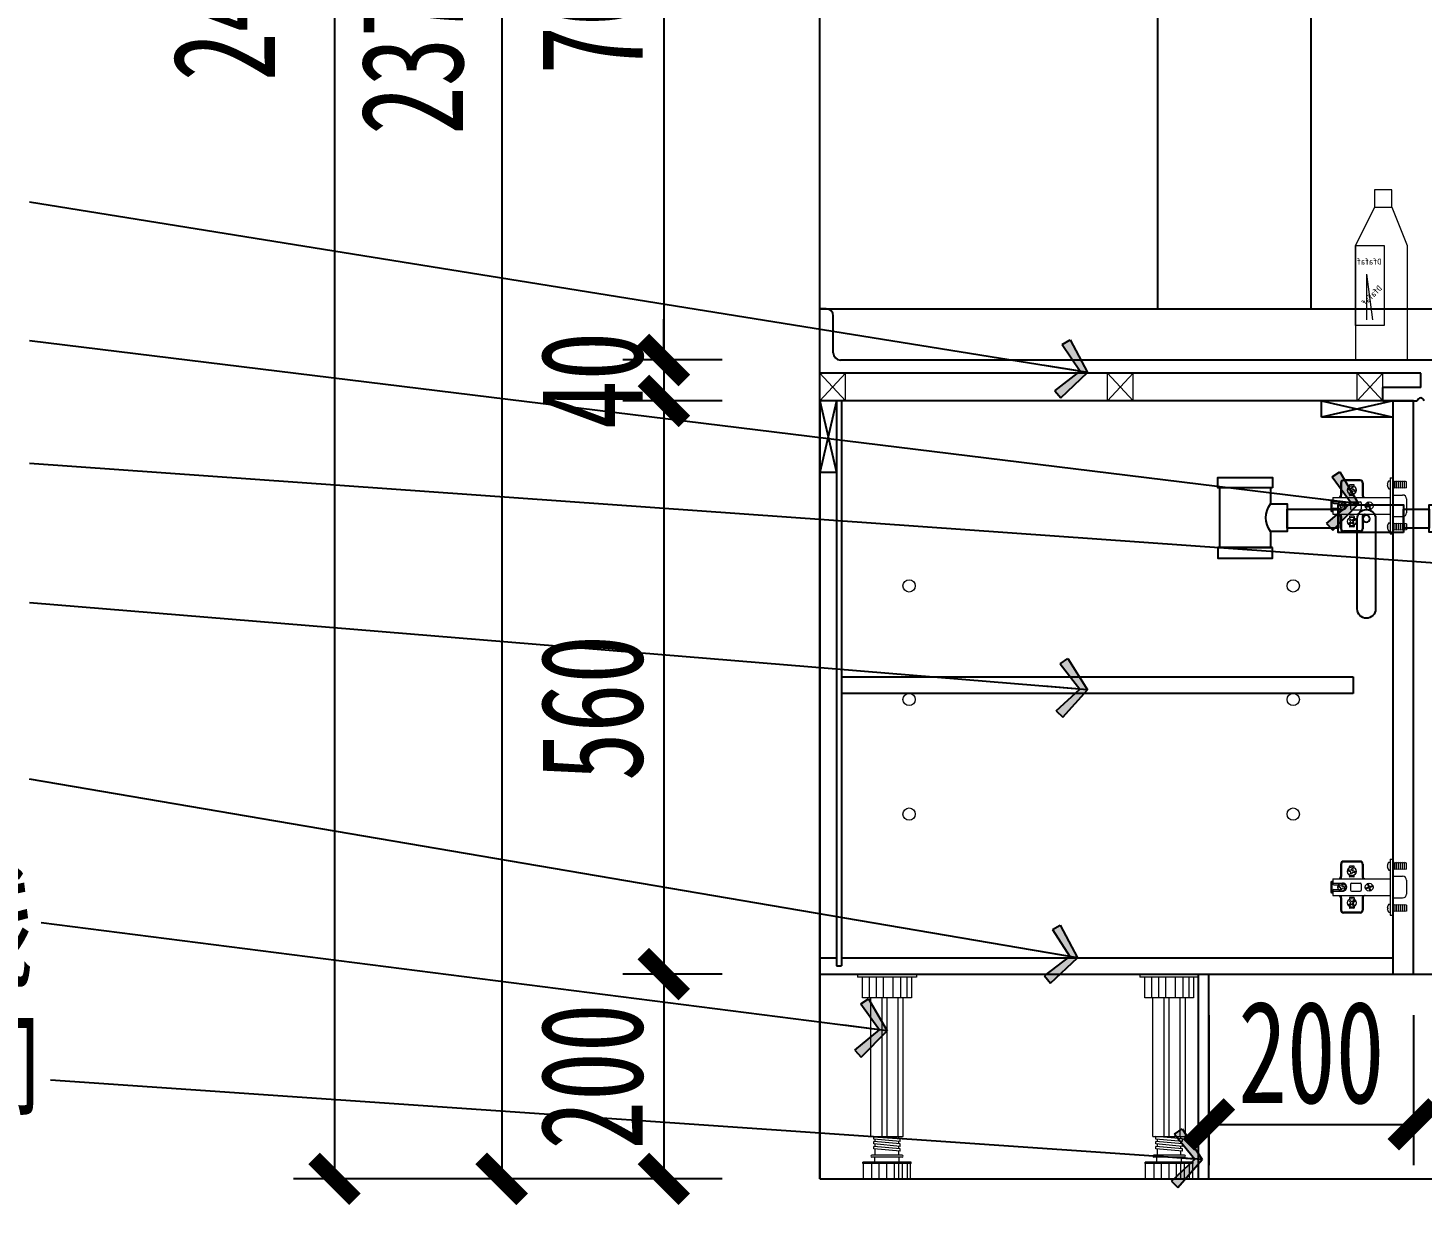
# Model space of a CAD drawing. Header units: millimetres. Extents: x 3104083 to 3173399, y -3165492 to -3044687.
# Drawn here: x 3119134 to 3120496, y -3101023 to -3099873 of the extents above; entities that cross this region are included whole.
import ezdxf

# ---------------------------------------------------------------- set-up
doc = ezdxf.new("R2010")
doc.units = ezdxf.units.MM
doc.header["$LTSCALE"] = 500
doc.header["$MEASUREMENT"] = 0
doc.header["$PDMODE"] = 2
doc.linetypes.add('ACAD_ISO03W100', pattern=[30, 12, -18])
doc.layers.get('0').update_dxf_attribs({"linetype": 'CONTINUOUS'})
doc.layers.get('DEFPOINTS').update_dxf_attribs({"linetype": 'CONTINUOUS'})
for name, color, linetype in [('D-节点尺寸', 5, 'CONTINUOUS'), ('W-基础引线', 35, 'CONTINUOUS'), ('ZB_厨柜', 7, 'CONTINUOUS'), ('台面', 4, 'CONTINUOUS'), ('柜体', 2, 'CONTINUOUS')]:
    doc.layers.add(name, color=color, linetype=linetype)
for name, color, linetype, lineweight in [('五金辅助件', 25, 'CONTINUOUS', 13), ('墙体', 6, 'CONTINUOUS', 25), ('电器', 85, 'CONTINUOUS', 15)]:
    doc.layers.add(name, color=color, linetype=linetype, lineweight=lineweight)
doc.styles.add('DIM', font='SimSun.ttf', dxfattribs={"width": 0.7})
doc.styles.add('STYLE1', font='SimSun.ttf')
doc.dimstyles.new('40', dxfattribs={"dimscale": 40, "dimtxt": 2.5, "dimasz": 1, "dimexe": 1, "dimexo": 1, "dimgap": 0.5, "dimtad": 1, "dimdec": 0, "dimzin": 0, "dimdsep": 46, "dimtxsty": 'DIM', "dimblk": 'ARCHTICK', "dimcen": 0, "dimclrd": 5, "dimclre": 5, "dimclrt": 35, "dimadec": 0, "dimazin": 0, "dimtfac": 0.5, "dimtdec": 0, "dimtix": 1, "dimtmove": 2, "dimatfit": 2, "dimldrblk": 'A', "dimfxl": 0, "dimtolj": 1, "dimtzin": 0, "dimlwd": -1, "dimlwe": -1, "dimarcsym": 0})
doc.dimstyles.new('基础引线', dxfattribs={"dimtxt": 3, "dimasz": 0.7, "dimexe": 2, "dimexo": 6, "dimgap": 1, "dimtad": 1, "dimdec": 0, "dimdsep": 46, "dimtxsty": 'Standard', "dimblk1": 'A', "dimblk2": 'A', "dimsah": 1, "dimcen": 3, "dimdle": 200, "dimclrd": 256, "dimclre": 256, "dimclrt": 2, "dimadec": 0, "dimazin": 0, "dimtfac": 1, "dimtdec": 0, "dimtix": 1, "dimtmove": 1, "dimatfit": 3, "dimldrblk": 'A', "dimfxl": 0, "dimtvp": 1, "dimtolj": 1, "dimtzin": 0, "dimarcsym": 0})

# ---------------------------------------------------------------- blocks, each defined once
blk = doc.blocks.new('_ArchTick')
at = {"color": 0, "linetype": 'ByBlock', "const_width": 0.4}
blk.add_lwpolyline([(-0.5, -0.5), (0.5, 0.5)], dxfattribs=at)
blk = doc.blocks.new('*D1490')
at = {"layer": 'D-节点尺寸', "color": 5, "ltscale": 100}
for p, q in [((3119812.3, -3099497.5), (3119715.2, -3099497.5)), ((3119755.2, -3099497.5), (3119755.2, -3100197.5)), ((3119812.3, -3100197.5), (3119715.2, -3100197.5))]:
    blk.add_line(p, q, dxfattribs=at)
at = {"layer": 'DEFPOINTS', "color": 0, "ltscale": 100}
for p in [(3119852.3, -3099497.5), (3119755.2, -3100197.5), (3119852.3, -3100197.5)]:
    blk.add_point(p, dxfattribs=at)
at = {"layer": 'D-节点尺寸', "color": 5, "ltscale": 100, "xscale": 40, "yscale": 40, "zscale": 40}
for p, rotation in [((3119755.2, -3099497.5), 90), ((3119755.2, -3100197.5), 270)]:
    blk.add_blockref('_ArchTick', p, dxfattribs=dict(at, rotation=rotation))
at = {"layer": 'D-节点尺寸', "color": 35, "ltscale": 100, "insert": (3119685.2, -3099847.5), "char_height": 100, "attachment_point": 5, "rotation": 90, "style": 'DIM'}
blk.add_mtext('\\A1;700', dxfattribs=at)
blk = doc.blocks.new('A')
for p, q in [((-1.435, 1.148), (-1.09, 1.437)), ((-1.09, 1.437), (0, 0)), ((-1.435, 1.148), (-0.369, 0)), ((-0.369, 0), (-2.127, 0)), ((-1.435, -1.148), (-0.369, 0)), ((-1.09, -1.437), (0, 0)), ((-1.435, -1.148), (-1.09, -1.437))]:
    blk.add_line(p, q)
for points in [[(-1.435, 1.148), (-1.09, 1.437), (-0.369, 0), (0, 0)], [(-1.435, -1.148), (-1.09, -1.437), (-0.369, 0), (0, 0)]]:
    blk.add_solid(points)
blk = doc.blocks.new('*D1491')
at = {"layer": 'D-节点尺寸', "color": 5, "ltscale": 100}
for p, q in [((3119755.2, -3100197.5), (3119755.2, -3100157.5)), ((3119812.3, -3100197.5), (3119715.2, -3100197.5)), ((3119755.2, -3100197.5), (3119755.2, -3100237.5)), ((3119812.3, -3100237.5), (3119715.2, -3100237.5)), ((3119755.2, -3100237.5), (3119755.2, -3100277.5))]:
    blk.add_line(p, q, dxfattribs=at)
at = {"layer": 'DEFPOINTS', "color": 0, "ltscale": 100}
for p in [(3119852.3, -3100197.5), (3119755.2, -3100237.5), (3119852.3, -3100237.5)]:
    blk.add_point(p, dxfattribs=at)
at = {"layer": 'D-节点尺寸', "color": 5, "ltscale": 100, "xscale": 40, "yscale": 40, "zscale": 40}
for p, rotation in [((3119755.2, -3100197.5), 270), ((3119755.2, -3100237.5), 90)]:
    blk.add_blockref('_ArchTick', p, dxfattribs=dict(at, rotation=rotation))
at = {"layer": 'D-节点尺寸', "color": 35, "ltscale": 100, "insert": (3119685.2, -3100217.5), "char_height": 100, "attachment_point": 5, "rotation": 90, "style": 'DIM'}
blk.add_mtext('\\A1;40', dxfattribs=at)
blk = doc.blocks.new('*D1492')
at = {"layer": 'D-节点尺寸', "color": 5, "ltscale": 100}
for p, q in [((3119812.3, -3100237.5), (3119715.2, -3100237.5)), ((3119755.2, -3100237.5), (3119755.2, -3100797.5)), ((3119812.3, -3100797.5), (3119715.2, -3100797.5))]:
    blk.add_line(p, q, dxfattribs=at)
at = {"layer": 'DEFPOINTS', "color": 0, "ltscale": 100}
for p in [(3119852.3, -3100237.5), (3119755.2, -3100797.5), (3119852.3, -3100797.5)]:
    blk.add_point(p, dxfattribs=at)
at = {"layer": 'D-节点尺寸', "color": 5, "ltscale": 100, "xscale": 40, "yscale": 40, "zscale": 40}
for p, rotation in [((3119755.2, -3100237.5), 90), ((3119755.2, -3100797.5), 270)]:
    blk.add_blockref('_ArchTick', p, dxfattribs=dict(at, rotation=rotation))
at = {"layer": 'D-节点尺寸', "color": 35, "ltscale": 100, "insert": (3119685.2, -3100537.5), "char_height": 100, "attachment_point": 5, "rotation": 90, "style": 'DIM'}
blk.add_mtext('\\A1;560', dxfattribs=at)
blk = doc.blocks.new('*D1493')
at = {"layer": 'D-节点尺寸', "color": 5, "ltscale": 100}
for p, q in [((3119812.3, -3100797.5), (3119715.2, -3100797.5)), ((3119755.2, -3100797.5), (3119755.2, -3100997.5)), ((3119812.3, -3100997.5), (3119715.2, -3100997.5))]:
    blk.add_line(p, q, dxfattribs=at)
at = {"layer": 'DEFPOINTS', "color": 0, "ltscale": 100}
for p in [(3119852.3, -3100797.5), (3119755.2, -3100997.5), (3119852.3, -3100997.5)]:
    blk.add_point(p, dxfattribs=at)
at = {"layer": 'D-节点尺寸', "color": 5, "ltscale": 100, "xscale": 40, "yscale": 40, "zscale": 40}
for p, rotation in [((3119755.2, -3100797.5), 90), ((3119755.2, -3100997.5), 270)]:
    blk.add_blockref('_ArchTick', p, dxfattribs=dict(at, rotation=rotation))
at = {"layer": 'D-节点尺寸', "color": 35, "ltscale": 100, "insert": (3119685.2, -3100897.5), "char_height": 100, "attachment_point": 5, "rotation": 90, "style": 'DIM'}
blk.add_mtext('\\A1;200', dxfattribs=at)
blk = doc.blocks.new('*D1494')
at = {"layer": 'D-节点尺寸', "color": 5, "ltscale": 100}
for p, q in [((3119666.1, -3098627.6), (3119556.8, -3098627.6)), ((3119596.8, -3098627.6), (3119596.8, -3100997.5)), ((3119756.8, -3100997.5), (3119556.8, -3100997.5))]:
    blk.add_line(p, q, dxfattribs=at)
at = {"layer": 'DEFPOINTS', "color": 0, "ltscale": 100}
for p in [(3119706.1, -3098627.6), (3119596.8, -3100997.5), (3119852.3, -3100997.5)]:
    blk.add_point(p, dxfattribs=at)
at = {"layer": 'D-节点尺寸', "color": 5, "ltscale": 100, "xscale": 40, "yscale": 40, "zscale": 40}
for p, rotation in [((3119596.8, -3098627.6), 90), ((3119596.8, -3100997.5), 270)]:
    blk.add_blockref('_ArchTick', p, dxfattribs=dict(at, rotation=rotation))
at = {"layer": 'D-节点尺寸', "color": 35, "ltscale": 100, "insert": (3119509.9, -3099882.5), "char_height": 100, "attachment_point": 5, "rotation": 90, "style": 'DIM'}
blk.add_mtext('\\A1;2370', dxfattribs=at)
blk = doc.blocks.new('*D1496')
at = {"layer": 'D-节点尺寸', "color": 5, "ltscale": 100}
for p, q in [((3119593.4, -3098547.5), (3119393.4, -3098547.5)), ((3119433.4, -3098547.5), (3119433.4, -3100997.5)), ((3119593.4, -3100997.5), (3119393.4, -3100997.5))]:
    blk.add_line(p, q, dxfattribs=at)
at = {"layer": 'DEFPOINTS', "color": 0, "ltscale": 100}
for p in [(3119707.6, -3098547.5), (3119433.4, -3100997.5), (3119707.6, -3100997.5)]:
    blk.add_point(p, dxfattribs=at)
at = {"layer": 'D-节点尺寸', "color": 5, "ltscale": 100, "xscale": 40, "yscale": 40, "zscale": 40}
for p, rotation in [((3119433.4, -3098547.5), 90), ((3119433.4, -3100997.5), 270)]:
    blk.add_blockref('_ArchTick', p, dxfattribs=dict(at, rotation=rotation))
at = {"layer": 'D-节点尺寸', "color": 35, "ltscale": 100, "insert": (3119326.1, -3099829.9), "char_height": 100, "attachment_point": 5, "rotation": 90, "style": 'DIM'}
blk.add_mtext('\\A1;2450', dxfattribs=at)
blk = doc.blocks.new('*D1538')
at = {"layer": 'D-节点尺寸', "color": 5, "ltscale": 100}
for p, q in [((3120287.8, -3100837.5), (3120287.8, -3100984.3)), ((3120487.8, -3100837.5), (3120487.8, -3100984.3)), ((3120287.8, -3100944.3), (3120487.8, -3100944.3))]:
    blk.add_line(p, q, dxfattribs=at)
at = {"layer": 'DEFPOINTS', "color": 0, "ltscale": 100}
for p in [(3120287.8, -3100797.5), (3120487.8, -3100797.5), (3120487.8, -3100944.3)]:
    blk.add_point(p, dxfattribs=at)
at = {"layer": 'D-节点尺寸', "color": 5, "ltscale": 100, "xscale": 40, "yscale": 40, "zscale": 40, "rotation": 180}
blk.add_blockref('_ArchTick', (3120287.8, -3100944.3), dxfattribs=at)
at = {"layer": 'D-节点尺寸', "color": 5, "ltscale": 100, "xscale": 40, "yscale": 40, "zscale": 40}
blk.add_blockref('_ArchTick', (3120487.8, -3100944.3), dxfattribs=at)
at = {"layer": 'D-节点尺寸', "color": 35, "ltscale": 100, "insert": (3120387.8, -3100874.3), "char_height": 100, "attachment_point": 5, "style": 'DIM'}
blk.add_mtext('\\A1;200', dxfattribs=at)
blk = doc.blocks.new('A$C68F85FAD')
at = {"color": 251}
for p, q in [((4, 226.5), (150.4, 226.5)), ((39.3, 125), (52.4, 112.2)), ((20.4, 105.6), (33.5, 92.9))]:
    blk.add_line(p, q, dxfattribs=at)
for points in [[(17.3, 239.5), (0, 239.5), (0, 255), (17.3, 255)], [(17.3, 239.5), (34.7, 239.5), (34.7, 255), (17.3, 255)], [(137, 239.5), (119.7, 239.5), (119.7, 255), (137, 255)], [(137, 239.5), (154.4, 239.5), (154.4, 255), (137, 255)], [(21.2, 149.7), (133.2, 149.7), (133.2, 194.2), (21.2, 194.2)], [(38.4, 166.7), (116, 166.7), (116, 187.5), (38.4, 187.5)]]:
    blk.add_lwpolyline(points, close=True, dxfattribs=at)
for points in [[(77.2, 233), (30.6, 233), (30.6, 239.5), (4, 239.5), (4, 140.5), (77.2, 140.5)], [(77.2, 233), (123.7, 233), (123.7, 239.5), (150.4, 239.5), (150.4, 140.5), (77.2, 140.5)]]:
    blk.add_lwpolyline(points, dxfattribs=at)
for points in [[(77.2, 0), (41.5, 0, -0.414214), (4, 37.5), (4, 140.5)], [(77.2, 0), (112.9, 0, 0.414214), (150.4, 37.5), (150.4, 140.5)]]:
    blk.add_lwpolyline(points, format="xyb", dxfattribs=at)
for radius in [49.7, 34.7]:
    blk.add_circle((77.2, 69.1), radius, dxfattribs=at)
blk.add_arc((29.9, 115.3), 13.5, 45.6902, 225.6902, dxfattribs=at)
blk = doc.blocks.new('A$C0C50100C')
at = {"color": 251}
for points in [[(4.5, 41.4), (4.5, 14.4), (0, 14.4), (0, 41.4)], [(42, 0), (15, 0), (15, 4.5), (42, 4.5)]]:
    blk.add_lwpolyline(points, close=True, dxfattribs=at)
blk.add_lwpolyline([(42, 0), (15, 0)], dxfattribs=at)
for radius in [34.7, 13.3]:
    blk.add_arc((4.5, 4.5), radius, 0, 90, dxfattribs=at)
blk = doc.blocks.new('A$C724F52B9')
at = {"color": 251}
blk.add_line((16.1, 68.5), (66.1, 68.5), dxfattribs=at)
for points in [[(14.4, 68.5), (67.9, 68.5), (67.9, 78.8), (14.4, 78.8)], [(14.4, 10.3), (67.9, 10.3), (67.9, 0), (14.4, 0)]]:
    blk.add_lwpolyline(points, close=True, dxfattribs=at)
for points in [[(16.1, 52.9), (16.1, 68.5), (66.1, 68.5), (66.1, 10.3), (16.1, 10.3), (16.1, 25.9)], [(16.1, 52.9), (0, 52.9), (0, 25.9), (16.1, 25.9)]]:
    blk.add_lwpolyline(points, dxfattribs=at)
blk.add_arc((-1.3, 39.4), 22.1, 322.2759, 37.7241, dxfattribs=at)
blk = doc.blocks.new('A$C05DC2C78')
at = {"color": 251}
blk.add_lwpolyline([(0, 83.8), (63.9, 83.8), (63.9, 110.8), (0, 110.8)], close=True, dxfattribs=at)
blk.add_lwpolyline([(36.4, 0), (36.4, 0, 0.414214), (45.4, 9), (45.4, 97.2, 0.414214), (36.4, 106.2), (36.4, 106.2, 0.414214), (27.4, 97.2), (27.4, 9, 0.414214)], format="xyb", close=True, dxfattribs=at)
blk.add_circle((36.4, 97.2), 3.41, dxfattribs=at)
blk = doc.blocks.new('A$C54DE3673')
at = {"color": 251}
for points in [[(0, 88.1), (25, 88.1), (25, 106.6), (0, 106.6)], [(88.8, 88.1), (138.8, 88.1), (138.8, 106.6), (88.8, 106.6)]]:
    blk.add_lwpolyline(points, close=True, dxfattribs=at)
at = {"layer": 'ZB_厨柜', "color": 251}
blk.add_blockref('A$C05DC2C78', (25, 0), dxfattribs=at)
blk = doc.blocks.new('A$C32656320')
at = {"color": 251}
for p, q in [((37.5, 22.8), (23.3, 22.8)), ((37.5, 4.2), (23.3, 4.2))]:
    blk.add_line(p, q, dxfattribs=at)
blk.add_lwpolyline([(42, 27), (42, 0), (37.5, 0), (37.5, 27)], close=True, dxfattribs=at)
for radius in [13.5, 9.25, 3.2]:
    blk.add_circle((13.5, 13.5), radius, dxfattribs=at)
blk = doc.blocks.new('A$C3B395FC8')
at = {"color": 251}
blk.add_lwpolyline([(130.8, 4.2), (42, 4.2), (42, 22.8), (130.8, 22.8)], close=True, dxfattribs=at)
at = {"layer": 'ZB_厨柜', "color": 251}
blk.add_blockref('A$C32656320', (0, 0), dxfattribs=at)
blk = doc.blocks.new('A$C2E24691C')
at = {"layer": 'ZB_厨柜', "color": 251}
for points in [[(150.1, 255), (150.1, 277.8), (168.6, 277.8), (168.6, 255)], [(288.3, 255), (288.3, 277.8), (269.8, 277.8), (269.8, 255)]]:
    blk.add_lwpolyline(points, close=True, dxfattribs=at)
for name, p in [('A$C724F52B9', (446.3, 267.1)), ('A$C3B395FC8', (0, 292.1)), ('A$C0C50100C', (130.8, 277.8)), ('A$C54DE3673', (307.5, 208.3)), ('A$C68F85FAD', (142, 0))]:
    blk.add_blockref(name, p, dxfattribs=at)
at = {"layer": 'ZB_厨柜', "color": 251, "xscale": -1}
blk.add_blockref('A$C0C50100C', (307.5, 277.8), dxfattribs=at)

msp = doc.modelspace()

# ---------------------------------------------------------------- linework, layer by layer
at = {"layer": '五金辅助件', "linetype": 'ACAD_ISO03W100'}
for p, q in [((3119907.755, -3100237.541), (3119907.755, -3100210.541)), ((3119932.755, -3100210.541), (3119907.755, -3100237.541)), ((3119907.755, -3100210.541), (3119932.755, -3100237.541)), ((3119932.755, -3100237.541), (3119932.755, -3100210.541)), ((3120188.755, -3100237.541), (3120188.755, -3100210.541)), ((3120213.755, -3100210.541), (3120188.755, -3100237.541)), ((3120188.755, -3100210.541), (3120213.755, -3100237.541)), ((3120213.755, -3100237.541), (3120213.755, -3100210.541)), ((3120432.755, -3100237.541), (3120432.755, -3100210.541)), ((3120457.755, -3100210.541), (3120432.755, -3100237.541)), ((3120432.755, -3100210.541), (3120457.755, -3100237.541)), ((3120457.755, -3100237.541), (3120457.755, -3100210.541))]:
    msp.add_line(p, q, dxfattribs=at)
at = {"layer": '五金辅助件'}
for p, q in [((3120464.875, -3100312.627), (3120464.875, -3100367.347)), ((3120464.875, -3100312.627), (3120467.755, -3100312.627)), ((3120416.395, -3100317.427), (3120416.395, -3100329.684)), ((3120417.355, -3100317.427), (3120417.355, -3100329.684)), ((3120435.595, -3100314.547), (3120419.275, -3100314.547)), ((3120435.595, -3100315.507), (3120419.275, -3100315.507)), ((3120426.572, -3100325.167), (3120423.122, -3100324.375)), ((3120426.894, -3100323.764), (3120423.444, -3100322.971)), ((3120425.035, -3100321.035), (3120425.035, -3100319.827)), ((3120429.355, -3100319.347), (3120425.515, -3100319.347)), ((3120426.142, -3100327.039), (3120426.572, -3100325.167)), ((3120427.545, -3100327.361), (3120426.142, -3100327.039)), ((3120426.894, -3100323.764), (3120427.324, -3100321.893)), ((3120428.728, -3100322.215), (3120427.324, -3100321.893)), ((3120427.545, -3100327.361), (3120427.975, -3100325.49)), ((3120431.425, -3100326.282), (3120427.975, -3100325.49)), ((3120428.298, -3100324.086), (3120428.728, -3100322.215)), ((3120431.747, -3100324.879), (3120428.298, -3100324.086)), ((3120429.835, -3100321.035), (3120429.835, -3100319.827)), ((3120437.515, -3100317.427), (3120437.515, -3100329.907)), ((3120438.475, -3100317.427), (3120438.475, -3100329.907)), ((3120461.995, -3100318.949), (3120462.485, -3100318.949)), ((3120461.995, -3100319.909), (3120462.485, -3100319.909)), ((3120462.485, -3100319.909), (3120462.485, -3100318.949)), ((3120463.435, -3100315.589), (3120464.875, -3100315.589)), ((3120463.435, -3100323.269), (3120464.875, -3100323.269)), ((3120469.297, -3100316.549), (3120467.755, -3100316.163)), ((3120469.297, -3100322.309), (3120467.755, -3100322.694)), ((3120469.297, -3100322.789), (3120469.297, -3100316.069)), ((3120471.217, -3100316.549), (3120469.297, -3100316.069)), ((3120471.217, -3100322.309), (3120469.297, -3100322.789)), ((3120471.217, -3100322.789), (3120471.217, -3100316.069)), ((3120473.137, -3100316.549), (3120471.217, -3100316.069)), ((3120473.137, -3100322.309), (3120471.217, -3100322.789)), ((3120473.137, -3100322.789), (3120473.137, -3100316.069)), ((3120475.057, -3100316.549), (3120473.137, -3100316.069)), ((3120475.057, -3100322.309), (3120473.137, -3100322.789)), ((3120475.057, -3100322.789), (3120475.057, -3100316.069)), ((3120476.977, -3100316.549), (3120475.057, -3100316.069)), ((3120476.977, -3100322.309), (3120475.057, -3100322.789)), ((3120476.977, -3100322.789), (3120476.977, -3100316.069)), ((3120478.897, -3100316.549), (3120476.977, -3100316.069)), ((3120478.897, -3100322.309), (3120476.977, -3100322.789)), ((3120478.897, -3100322.789), (3120478.897, -3100316.069)), ((3120480.817, -3100316.549), (3120478.897, -3100316.069)), ((3120480.817, -3100322.309), (3120478.897, -3100322.789)), ((3120480.817, -3100322.309), (3120480.817, -3100316.549)), ((3120406.795, -3100335.421), (3120406.795, -3100344.553)), ((3120408.839, -3100334.094), (3120407.479, -3100334.502)), ((3120407.755, -3100336.135), (3120407.755, -3100343.838)), ((3120408.839, -3100335.096), (3120408.439, -3100335.216)), ((3120408.839, -3100331.827), (3120464.875, -3100331.827)), ((3120408.839, -3100331.827), (3120408.839, -3100336.627)), ((3120408.839, -3100336.147), (3120418.439, -3100336.147)), ((3120409.799, -3100337.587), (3120414.577, -3100337.587)), ((3120416.711, -3100340.527), (3120413.671, -3100339.829)), ((3120417.034, -3100339.124), (3120413.993, -3100338.425)), ((3120416.281, -3100342.399), (3120416.711, -3100340.527)), ((3120417.034, -3100339.124), (3120417.464, -3100337.253)), ((3120418.867, -3100337.575), (3120417.464, -3100337.253)), ((3120417.685, -3100342.721), (3120418.115, -3100340.85)), ((3120421.156, -3100341.548), (3120418.115, -3100340.85)), ((3120418.437, -3100339.446), (3120418.867, -3100337.575)), ((3120421.478, -3100340.145), (3120418.437, -3100339.446)), ((3120422.279, -3100339.507), (3120422.279, -3100340.467)), ((3120425.035, -3100329.427), (3120425.035, -3100328.219)), ((3120429.355, -3100329.907), (3120425.515, -3100329.907)), ((3120426.119, -3100337.107), (3120426.119, -3100342.867)), ((3120427.079, -3100336.147), (3120435.719, -3100336.147)), ((3120429.835, -3100329.427), (3120429.835, -3100328.219)), ((3120436.679, -3100337.107), (3120436.679, -3100342.867)), ((3120440.579, -3100340.819), (3120443.294, -3100339.855)), ((3120440.9, -3100341.723), (3120443.615, -3100340.76)), ((3120443.585, -3100339.243), (3120442.622, -3100336.528)), ((3120444.49, -3100338.922), (3120443.527, -3100336.207)), ((3120445.191, -3100343.766), (3120444.228, -3100341.052)), ((3120445.103, -3100339.213), (3120447.817, -3100338.25)), ((3120446.095, -3100343.445), (3120445.132, -3100340.731)), ((3120445.424, -3100340.118), (3120448.138, -3100339.155)), ((3120467.755, -3100329.427), (3120476.977, -3100329.427)), ((3120480.817, -3100333.267), (3120480.817, -3100346.707)), ((3120407.479, -3100345.472), (3120408.839, -3100345.88)), ((3120408.439, -3100344.758), (3120408.839, -3100344.878)), ((3120408.839, -3100343.347), (3120408.839, -3100348.147)), ((3120408.839, -3100343.827), (3120418.439, -3100343.827)), ((3120408.839, -3100348.147), (3120464.875, -3100348.147)), ((3120409.799, -3100342.387), (3120414.577, -3100342.387)), ((3120417.685, -3100342.721), (3120416.281, -3100342.399)), ((3120416.395, -3100350.29), (3120416.395, -3100362.547)), ((3120417.355, -3100350.29), (3120417.355, -3100362.547)), ((3120425.035, -3100350.547), (3120425.035, -3100351.755)), ((3120425.118, -3100353.891), (3120426.178, -3100352.916)), ((3120426.417, -3100355.304), (3120425.118, -3100353.891)), ((3120429.355, -3100350.067), (3120425.515, -3100350.067)), ((3120427.477, -3100354.329), (3120426.178, -3100352.916)), ((3120427.079, -3100343.827), (3120435.719, -3100343.827)), ((3120427.477, -3100354.329), (3120430.083, -3100351.934)), ((3120428.452, -3100355.39), (3120431.058, -3100352.994)), ((3120429.835, -3100350.547), (3120429.835, -3100351.755)), ((3120437.515, -3100350.067), (3120437.515, -3100362.547)), ((3120438.475, -3100350.067), (3120438.475, -3100362.547)), ((3120467.755, -3100350.547), (3120476.977, -3100350.547)), ((3120435.595, -3100364.467), (3120419.275, -3100364.467)), ((3120435.595, -3100365.427), (3120419.275, -3100365.427)), ((3120423.812, -3100357.7), (3120426.417, -3100355.304)), ((3120424.786, -3100358.76), (3120427.392, -3100356.364)), ((3120425.035, -3100358.939), (3120425.035, -3100360.147)), ((3120429.355, -3100360.627), (3120425.515, -3100360.627)), ((3120428.691, -3100357.778), (3120427.392, -3100356.364)), ((3120429.751, -3100356.803), (3120428.452, -3100355.39)), ((3120428.691, -3100357.778), (3120429.751, -3100356.803)), ((3120429.835, -3100358.939), (3120429.835, -3100360.147)), ((3120461.995, -3100360.065), (3120462.485, -3100360.065)), ((3120461.995, -3100361.025), (3120462.485, -3100361.025)), ((3120462.485, -3100360.065), (3120462.485, -3100361.025)), ((3120463.435, -3100356.705), (3120464.875, -3100356.705)), ((3120463.435, -3100364.385), (3120464.875, -3100364.385)), ((3120464.875, -3100367.347), (3120467.755, -3100367.347)), ((3120469.297, -3100357.665), (3120467.755, -3100357.28)), ((3120469.297, -3100363.425), (3120467.755, -3100363.811)), ((3120471.217, -3100357.665), (3120469.297, -3100357.185)), ((3120469.297, -3100357.185), (3120469.297, -3100363.905)), ((3120471.217, -3100363.425), (3120469.297, -3100363.905)), ((3120473.137, -3100357.665), (3120471.217, -3100357.185)), ((3120471.217, -3100357.185), (3120471.217, -3100363.905)), ((3120473.137, -3100363.425), (3120471.217, -3100363.905)), ((3120475.057, -3100357.665), (3120473.137, -3100357.185)), ((3120473.137, -3100357.185), (3120473.137, -3100363.905)), ((3120475.057, -3100363.425), (3120473.137, -3100363.905)), ((3120476.977, -3100357.665), (3120475.057, -3100357.185)), ((3120475.057, -3100357.185), (3120475.057, -3100363.905)), ((3120476.977, -3100363.425), (3120475.057, -3100363.905)), ((3120478.897, -3100357.665), (3120476.977, -3100357.185)), ((3120476.977, -3100357.185), (3120476.977, -3100363.905)), ((3120478.897, -3100363.425), (3120476.977, -3100363.905)), ((3120480.817, -3100357.665), (3120478.897, -3100357.185)), ((3120478.897, -3100357.185), (3120478.897, -3100363.905)), ((3120480.817, -3100363.425), (3120478.897, -3100363.905)), ((3120480.817, -3100357.665), (3120480.817, -3100363.425)), ((3120416.395, -3100689.981), (3120416.395, -3100702.238)), ((3120417.355, -3100689.981), (3120417.355, -3100702.238)), ((3120435.595, -3100687.101), (3120419.275, -3100687.101)), ((3120435.595, -3100688.061), (3120419.275, -3100688.061)), ((3120426.894, -3100696.318), (3120423.444, -3100695.525)), ((3120425.035, -3100693.589), (3120425.035, -3100692.381)), ((3120429.355, -3100691.901), (3120425.515, -3100691.901)), ((3120426.894, -3100696.318), (3120427.324, -3100694.446)), ((3120428.728, -3100694.769), (3120427.324, -3100694.446)), ((3120428.298, -3100696.64), (3120428.728, -3100694.769)), ((3120429.835, -3100693.589), (3120429.835, -3100692.381)), ((3120437.515, -3100689.981), (3120437.515, -3100702.461)), ((3120438.475, -3100689.981), (3120438.475, -3100702.461)), ((3120461.995, -3100691.502), (3120462.485, -3100691.502)), ((3120461.995, -3100692.462), (3120462.485, -3100692.462)), ((3120462.485, -3100692.462), (3120462.485, -3100691.502)), ((3120463.435, -3100688.142), (3120464.875, -3100688.142)), ((3120464.875, -3100685.181), (3120464.875, -3100739.901)), ((3120464.875, -3100685.181), (3120467.755, -3100685.181)), ((3120469.297, -3100689.102), (3120467.755, -3100688.717)), ((3120469.297, -3100694.862), (3120467.755, -3100695.248)), ((3120469.297, -3100695.342), (3120469.297, -3100688.622)), ((3120471.217, -3100689.102), (3120469.297, -3100688.622)), ((3120471.217, -3100694.862), (3120469.297, -3100695.342)), ((3120471.217, -3100695.342), (3120471.217, -3100688.622)), ((3120473.137, -3100689.102), (3120471.217, -3100688.622)), ((3120473.137, -3100694.862), (3120471.217, -3100695.342)), ((3120473.137, -3100695.342), (3120473.137, -3100688.622)), ((3120475.057, -3100689.102), (3120473.137, -3100688.622)), ((3120475.057, -3100694.862), (3120473.137, -3100695.342)), ((3120475.057, -3100695.342), (3120475.057, -3100688.622)), ((3120476.977, -3100689.102), (3120475.057, -3100688.622)), ((3120476.977, -3100694.862), (3120475.057, -3100695.342)), ((3120476.977, -3100695.342), (3120476.977, -3100688.622)), ((3120478.897, -3100689.102), (3120476.977, -3100688.622)), ((3120478.897, -3100694.862), (3120476.977, -3100695.342)), ((3120478.897, -3100695.342), (3120478.897, -3100688.622)), ((3120480.817, -3100689.102), (3120478.897, -3100688.622)), ((3120480.817, -3100694.862), (3120478.897, -3100695.342)), ((3120480.817, -3100694.862), (3120480.817, -3100689.102)), ((3120406.795, -3100707.975), (3120406.795, -3100717.106)), ((3120408.839, -3100706.647), (3120407.479, -3100707.055)), ((3120407.755, -3100708.689), (3120407.755, -3100716.392)), ((3120408.839, -3100707.65), (3120408.439, -3100707.77)), ((3120408.839, -3100704.381), (3120464.875, -3100704.381)), ((3120408.839, -3100704.381), (3120408.839, -3100709.181)), ((3120408.839, -3100708.701), (3120418.439, -3100708.701)), ((3120426.572, -3100697.721), (3120423.122, -3100696.928)), ((3120425.035, -3100701.981), (3120425.035, -3100700.773)), ((3120429.355, -3100702.461), (3120425.515, -3100702.461)), ((3120426.142, -3100699.592), (3120426.572, -3100697.721)), ((3120427.545, -3100699.915), (3120426.142, -3100699.592)), ((3120427.079, -3100708.701), (3120435.719, -3100708.701)), ((3120427.545, -3100699.915), (3120427.975, -3100698.044)), ((3120431.425, -3100698.836), (3120427.975, -3100698.044)), ((3120431.747, -3100697.433), (3120428.298, -3100696.64)), ((3120429.835, -3100701.981), (3120429.835, -3100700.773)), ((3120443.585, -3100711.796), (3120442.622, -3100709.082)), ((3120444.49, -3100711.475), (3120443.527, -3100708.761)), ((3120463.435, -3100695.822), (3120464.875, -3100695.822)), ((3120467.755, -3100701.981), (3120476.977, -3100701.981)), ((3120480.817, -3100705.821), (3120480.817, -3100719.261)), ((3120407.479, -3100718.026), (3120408.839, -3100718.434)), ((3120408.439, -3100717.312), (3120408.839, -3100717.432)), ((3120408.839, -3100715.901), (3120408.839, -3100720.701)), ((3120408.839, -3100716.381), (3120418.439, -3100716.381)), ((3120408.839, -3100720.701), (3120464.875, -3100720.701)), ((3120409.799, -3100710.141), (3120414.577, -3100710.141)), ((3120409.799, -3100714.941), (3120414.577, -3100714.941)), ((3120416.711, -3100713.081), (3120413.671, -3100712.382)), ((3120417.034, -3100711.678), (3120413.993, -3100710.979)), ((3120416.281, -3100714.952), (3120416.711, -3100713.081)), ((3120417.685, -3100715.275), (3120416.281, -3100714.952)), ((3120416.395, -3100722.843), (3120416.395, -3100735.101)), ((3120417.034, -3100711.678), (3120417.464, -3100709.806)), ((3120417.355, -3100722.843), (3120417.355, -3100735.101)), ((3120418.867, -3100710.129), (3120417.464, -3100709.806)), ((3120417.685, -3100715.275), (3120418.115, -3100713.404)), ((3120421.156, -3100714.102), (3120418.115, -3100713.404)), ((3120418.437, -3100712), (3120418.867, -3100710.129)), ((3120421.478, -3100712.699), (3120418.437, -3100712)), ((3120422.279, -3100712.061), (3120422.279, -3100713.021)), ((3120429.355, -3100722.621), (3120425.515, -3100722.621)), ((3120426.119, -3100709.661), (3120426.119, -3100715.421)), ((3120427.079, -3100716.381), (3120435.719, -3100716.381)), ((3120436.679, -3100709.661), (3120436.679, -3100715.421)), ((3120437.515, -3100722.621), (3120437.515, -3100735.101)), ((3120438.475, -3100722.621), (3120438.475, -3100735.101)), ((3120440.579, -3100713.372), (3120443.294, -3100712.409)), ((3120440.9, -3100714.277), (3120443.615, -3100713.314)), ((3120445.191, -3100716.32), (3120444.228, -3100713.606)), ((3120445.103, -3100711.767), (3120447.817, -3100710.804)), ((3120446.095, -3100715.999), (3120445.132, -3100713.285)), ((3120445.424, -3100712.672), (3120448.138, -3100711.709)), ((3120423.812, -3100730.254), (3120426.417, -3100727.858)), ((3120424.786, -3100731.314), (3120427.392, -3100728.918)), ((3120425.035, -3100723.101), (3120425.035, -3100724.309)), ((3120425.035, -3100731.493), (3120425.035, -3100732.701)), ((3120425.118, -3100726.445), (3120426.178, -3100725.47)), ((3120426.417, -3100727.858), (3120425.118, -3100726.445)), ((3120429.355, -3100733.181), (3120425.515, -3100733.181)), ((3120427.477, -3100726.883), (3120426.178, -3100725.47)), ((3120428.691, -3100730.331), (3120427.392, -3100728.918)), ((3120427.477, -3100726.883), (3120430.083, -3100724.488)), ((3120428.452, -3100727.943), (3120431.058, -3100725.548)), ((3120429.751, -3100729.357), (3120428.452, -3100727.943)), ((3120428.691, -3100730.331), (3120429.751, -3100729.357)), ((3120429.835, -3100723.101), (3120429.835, -3100724.309)), ((3120429.835, -3100731.493), (3120429.835, -3100732.701)), ((3120461.995, -3100732.619), (3120462.485, -3100732.619)), ((3120461.995, -3100733.579), (3120462.485, -3100733.579)), ((3120462.485, -3100732.619), (3120462.485, -3100733.579)), ((3120463.435, -3100729.259), (3120464.875, -3100729.259)), ((3120467.755, -3100723.101), (3120476.977, -3100723.101)), ((3120469.297, -3100730.219), (3120467.755, -3100729.833)), ((3120469.297, -3100735.979), (3120467.755, -3100736.364)), ((3120471.217, -3100730.219), (3120469.297, -3100729.739)), ((3120469.297, -3100729.739), (3120469.297, -3100736.459)), ((3120471.217, -3100735.979), (3120469.297, -3100736.459)), ((3120473.137, -3100730.219), (3120471.217, -3100729.739)), ((3120471.217, -3100729.739), (3120471.217, -3100736.459)), ((3120473.137, -3100735.979), (3120471.217, -3100736.459)), ((3120475.057, -3100730.219), (3120473.137, -3100729.739)), ((3120473.137, -3100729.739), (3120473.137, -3100736.459)), ((3120475.057, -3100735.979), (3120473.137, -3100736.459)), ((3120476.977, -3100730.219), (3120475.057, -3100729.739)), ((3120475.057, -3100729.739), (3120475.057, -3100736.459)), ((3120476.977, -3100735.979), (3120475.057, -3100736.459)), ((3120478.897, -3100730.219), (3120476.977, -3100729.739)), ((3120476.977, -3100729.739), (3120476.977, -3100736.459)), ((3120478.897, -3100735.979), (3120476.977, -3100736.459)), ((3120480.817, -3100730.219), (3120478.897, -3100729.739)), ((3120478.897, -3100729.739), (3120478.897, -3100736.459)), ((3120480.817, -3100735.979), (3120478.897, -3100736.459)), ((3120480.817, -3100730.219), (3120480.817, -3100735.979)), ((3120435.595, -3100737.021), (3120419.275, -3100737.021)), ((3120435.595, -3100737.981), (3120419.275, -3100737.981)), ((3120463.435, -3100736.939), (3120464.875, -3100736.939)), ((3120464.875, -3100739.901), (3120467.755, -3100739.901)), ((3119944.451, -3100797.541), (3119944.451, -3100800.421)), ((3120002.051, -3100797.541), (3119944.451, -3100797.541)), ((3120002.051, -3100800.421), (3119944.451, -3100800.421)), ((3119949.331, -3100820.581), (3119949.331, -3100800.421)), ((3119956.187, -3100820.581), (3119956.187, -3100800.421)), ((3119962.988, -3100820.581), (3119962.988, -3100800.421)), ((3119969.9, -3100820.581), (3119969.9, -3100800.421)), ((3119979.334, -3100820.581), (3119979.334, -3100800.421)), ((3119986.908, -3100820.581), (3119986.908, -3100800.421)), ((3119992.834, -3100820.581), (3119992.834, -3100800.421)), ((3119997.171, -3100800.421), (3119997.171, -3100820.581)), ((3120002.051, -3100797.541), (3120002.051, -3100800.421)), ((3120220.155, -3100797.541), (3120220.155, -3100800.421)), ((3120277.755, -3100797.541), (3120220.155, -3100797.541)), ((3120277.755, -3100800.421), (3120220.155, -3100800.421)), ((3120225.035, -3100820.581), (3120225.035, -3100800.421)), ((3120231.89, -3100820.581), (3120231.89, -3100800.421)), ((3120238.691, -3100820.581), (3120238.691, -3100800.421)), ((3120245.603, -3100820.581), (3120245.603, -3100800.421)), ((3120255.038, -3100820.581), (3120255.038, -3100800.421)), ((3120262.611, -3100820.581), (3120262.611, -3100800.421)), ((3120268.538, -3100820.581), (3120268.538, -3100800.421)), ((3120272.875, -3100800.421), (3120272.875, -3100820.581)), ((3120277.755, -3100797.541), (3120277.755, -3100800.421)), ((3119997.171, -3100820.581), (3119949.331, -3100820.581)), ((3119957.411, -3100956.186), (3119957.411, -3100820.581)), ((3119968.51, -3100956.186), (3119968.51, -3100820.581)), ((3119973.251, -3100956.186), (3119973.251, -3100820.581)), ((3119984.112, -3100956.186), (3119984.112, -3100820.581)), ((3119989.091, -3100956.186), (3119989.091, -3100820.581)), ((3120272.875, -3100820.581), (3120225.035, -3100820.581)), ((3120233.115, -3100956.186), (3120233.115, -3100820.581)), ((3120244.214, -3100956.186), (3120244.214, -3100820.581)), ((3120248.955, -3100956.186), (3120248.955, -3100820.581)), ((3120259.816, -3100956.186), (3120259.816, -3100820.581)), ((3120264.795, -3100956.186), (3120264.795, -3100820.581)), ((3119957.411, -3100956.186), (3119989.091, -3100956.186)), ((3119960.291, -3100958.627), (3119960.291, -3100956.227)), ((3119986.211, -3100958.586), (3119960.291, -3100956.227)), ((3119986.211, -3100960.986), (3119960.291, -3100958.627)), ((3119960.291, -3100963.427), (3119960.291, -3100961.027)), ((3119986.211, -3100963.386), (3119960.291, -3100961.027)), ((3119986.211, -3100965.786), (3119960.291, -3100963.427)), ((3119960.291, -3100968.227), (3119960.291, -3100965.827)), ((3119986.211, -3100968.186), (3119960.291, -3100965.827)), ((3119961.731, -3100961.158), (3119961.731, -3100958.758)), ((3119961.731, -3100965.958), (3119961.731, -3100963.558)), ((3119984.771, -3100958.455), (3119984.771, -3100956.186)), ((3119984.771, -3100963.255), (3119984.771, -3100960.855)), ((3119984.771, -3100968.055), (3119984.771, -3100965.655)), ((3119986.211, -3100960.986), (3119986.211, -3100958.586)), ((3119986.211, -3100965.786), (3119986.211, -3100963.386)), ((3120233.115, -3100956.186), (3120264.795, -3100956.186)), ((3120235.995, -3100958.627), (3120235.995, -3100956.227)), ((3120261.915, -3100958.586), (3120235.995, -3100956.227)), ((3120261.915, -3100960.986), (3120235.995, -3100958.627)), ((3120235.995, -3100963.427), (3120235.995, -3100961.027)), ((3120261.915, -3100963.386), (3120235.995, -3100961.027)), ((3120261.915, -3100965.786), (3120235.995, -3100963.427)), ((3120235.995, -3100968.227), (3120235.995, -3100965.827)), ((3120261.915, -3100968.186), (3120235.995, -3100965.827)), ((3120237.435, -3100961.158), (3120237.435, -3100958.758)), ((3120237.435, -3100965.958), (3120237.435, -3100963.558)), ((3120260.475, -3100958.455), (3120260.475, -3100956.186)), ((3120260.475, -3100963.255), (3120260.475, -3100960.855)), ((3120260.475, -3100968.055), (3120260.475, -3100965.655)), ((3120261.915, -3100960.986), (3120261.915, -3100958.586)), ((3120261.915, -3100965.786), (3120261.915, -3100963.386)), ((3119949.731, -3100982.613), (3119949.731, -3100981.223)), ((3119996.771, -3100981.223), (3119949.731, -3100981.223)), ((3119988.131, -3100974.503), (3119958.371, -3100974.503)), ((3119988.131, -3100976.423), (3119958.371, -3100976.423)), ((3119986.211, -3100970.586), (3119960.291, -3100968.227)), ((3119961.251, -3100981.223), (3119961.251, -3100976.423)), ((3119961.731, -3100974.503), (3119961.731, -3100968.358)), ((3119984.771, -3100974.503), (3119984.771, -3100970.455)), ((3119985.251, -3100981.223), (3119985.251, -3100976.423)), ((3119986.211, -3100970.586), (3119986.211, -3100968.186)), ((3119996.771, -3100982.613), (3119996.771, -3100981.223)), ((3120225.435, -3100982.613), (3120225.435, -3100981.223)), ((3120272.475, -3100981.223), (3120225.435, -3100981.223)), ((3120263.835, -3100974.503), (3120234.075, -3100974.503)), ((3120263.835, -3100976.423), (3120234.075, -3100976.423)), ((3120261.915, -3100970.586), (3120235.995, -3100968.227)), ((3120236.955, -3100981.223), (3120236.955, -3100976.423)), ((3120237.435, -3100974.503), (3120237.435, -3100968.358)), ((3120260.475, -3100974.503), (3120260.475, -3100970.455)), ((3120260.955, -3100981.223), (3120260.955, -3100976.423)), ((3120261.915, -3100970.586), (3120261.915, -3100968.186)), ((3120272.475, -3100982.613), (3120272.475, -3100981.223)), ((3119996.771, -3100982.613), (3119949.731, -3100982.613)), ((3119950.211, -3100997.543), (3119950.211, -3100982.613)), ((3119958.577, -3100997.543), (3119958.577, -3100982.613)), ((3119965.741, -3100997.543), (3119965.741, -3100982.613)), ((3119973.155, -3100997.543), (3119973.155, -3100982.613)), ((3119980.494, -3100997.543), (3119980.494, -3100982.613)), ((3119984.771, -3100997.543), (3119984.771, -3100982.613)), ((3119988.359, -3100997.543), (3119988.359, -3100982.613)), ((3119993.156, -3100997.543), (3119993.156, -3100982.613)), ((3119996.291, -3100997.543), (3119996.291, -3100982.613)), ((3120272.475, -3100982.613), (3120225.435, -3100982.613)), ((3120225.915, -3100997.543), (3120225.915, -3100982.613)), ((3120234.281, -3100997.543), (3120234.281, -3100982.613)), ((3120241.444, -3100997.543), (3120241.444, -3100982.613)), ((3120248.859, -3100997.543), (3120248.859, -3100982.613)), ((3120256.197, -3100997.543), (3120256.197, -3100982.613)), ((3120260.475, -3100997.543), (3120260.475, -3100982.613)), ((3120264.063, -3100997.543), (3120264.063, -3100982.613)), ((3120268.86, -3100997.543), (3120268.86, -3100982.613)), ((3120271.995, -3100997.543), (3120271.995, -3100982.613)), ((3119996.291, -3100997.543), (3119950.211, -3100997.543)), ((3120271.995, -3100997.543), (3120225.915, -3100997.543))]:
    msp.add_line(p, q, dxfattribs=at)
for centre, radius in [((3120427.435, -3100324.627), 4.32), ((3120417.574, -3100339.987), 3.84), ((3120444.359, -3100339.987), 3.84), ((3120427.435, -3100355.347), 4.32), ((3119994.81, -3100418.269), 5.991), ((3120370.205, -3100418.269), 5.991), ((3119994.81, -3100529.209), 5.991), ((3120370.205, -3100529.209), 5.991), ((3119994.81, -3100641.148), 5.991), ((3120370.205, -3100641.148), 5.991), ((3120427.435, -3100697.181), 4.32), ((3120417.574, -3100712.541), 3.84), ((3120444.359, -3100712.541), 3.84), ((3120427.435, -3100727.901), 4.32)]:
    msp.add_circle(centre, radius, dxfattribs=at)
for centre, radius, start, end in [((3120419.275, -3100317.427), 2.88, 90, 180), ((3120419.275, -3100317.427), 1.92, 90, 180), ((3120427.435, -3100324.627), 2.869, 152.524955, 181.594786), ((3120425.515, -3100319.827), 0.48, 90, 180), ((3120429.355, -3100319.827), 0.48, 0, 90), ((3120427.435, -3100324.627), 2.869, 332.524955, 1.594786), ((3120435.595, -3100317.427), 2.88, 0, 90), ((3120435.595, -3100317.427), 1.92, 0, 90), ((3120467.835, -3100319.429), 5.84, 138.88791, 175.285439), ((3120467.835, -3100319.429), 5.84, 184.714561, 221.11209), ((3120407.755, -3100335.421), 0.96, 106.699244, 180), ((3120408.715, -3100336.135), 0.96, 106.699244, 180), ((3120409.799, -3100336.627), 0.96, 180, 270), ((3120417.574, -3100339.987), 2.73, 151.770495, 182.349246), ((3120413.515, -3100329.684), 2.88, 311.924093, 0), ((3120413.515, -3100329.684), 3.84, 326.080816, 0), ((3120418.824, -3100339.581), 3.456, 1.233582, 96.394568), ((3120418.824, -3100340.392), 3.456, 263.605432, 358.766418), ((3120417.574, -3100339.987), 2.73, 331.770495, 2.349246), ((3120425.515, -3100329.427), 0.48, 180, 270), ((3120427.079, -3100337.107), 0.96, 90, 180), ((3120429.355, -3100329.427), 0.48, 270, 0), ((3120435.719, -3100337.107), 0.96, 0, 90), ((3120440.395, -3100329.907), 2.88, 180, 221.810315), ((3120440.395, -3100329.907), 1.92, 180, 270), ((3120443.133, -3100339.403), 0.48, 289.535564, 19.535564), ((3120443.775, -3100341.213), 0.48, 19.535564, 109.535564), ((3120444.943, -3100338.761), 0.48, 199.535564, 289.535564), ((3120445.585, -3100340.571), 0.48, 109.535564, 199.535564), ((3120476.977, -3100333.267), 3.84, 0, 90), ((3120407.755, -3100344.553), 0.96, 180, 253.300756), ((3120408.715, -3100343.838), 0.96, 180, 253.300756), ((3120409.799, -3100343.347), 0.96, 90, 180), ((3120413.515, -3100350.29), 2.88, 0, 48.075907), ((3120413.515, -3100350.29), 3.84, 0, 33.919184), ((3120425.515, -3100350.547), 0.48, 90, 180), ((3120427.079, -3100342.867), 0.96, 180, 270), ((3120427.435, -3100355.347), 2.869, 28.062168, 57.131999), ((3120429.355, -3100350.547), 0.48, 0, 90), ((3120435.719, -3100342.867), 0.96, 270, 0), ((3120440.395, -3100350.067), 2.88, 138.189685, 180), ((3120440.395, -3100350.067), 1.92, 90, 180), ((3120476.977, -3100346.707), 3.84, 270, 0), ((3120419.275, -3100362.547), 2.88, 180, 270), ((3120419.275, -3100362.547), 1.92, 180, 270), ((3120427.435, -3100355.347), 2.869, 208.062168, 237.131999), ((3120425.515, -3100360.147), 0.48, 180, 270), ((3120429.355, -3100360.147), 0.48, 270, 0), ((3120435.595, -3100362.547), 1.92, 270, 0), ((3120435.595, -3100362.547), 2.88, 270, 0), ((3120467.835, -3100360.545), 5.84, 138.88791, 175.285439), ((3120467.835, -3100360.545), 5.84, 184.714561, 221.11209), ((3120419.275, -3100689.981), 2.88, 90, 180), ((3120419.275, -3100689.981), 1.92, 90, 180), ((3120425.515, -3100692.381), 0.48, 90, 180), ((3120429.355, -3100692.381), 0.48, 0, 90), ((3120435.595, -3100689.981), 2.88, 0, 90), ((3120435.595, -3100689.981), 1.92, 0, 90), ((3120467.835, -3100691.982), 5.84, 138.88791, 175.285439), ((3120467.835, -3100691.982), 5.84, 184.714561, 221.11209), ((3120407.755, -3100707.975), 0.96, 106.699244, 180), ((3120408.715, -3100708.689), 0.96, 106.699244, 180), ((3120409.799, -3100709.181), 0.96, 180, 270), ((3120413.515, -3100702.238), 2.88, 311.924093, 0), ((3120413.515, -3100702.238), 3.84, 326.080816, 0), ((3120418.824, -3100712.135), 3.456, 1.233582, 96.394568), ((3120427.435, -3100697.181), 2.869, 152.524955, 181.594786), ((3120425.515, -3100701.981), 0.48, 180, 270), ((3120427.079, -3100709.661), 0.96, 90, 180), ((3120429.355, -3100701.981), 0.48, 270, 0), ((3120427.435, -3100697.181), 2.869, 332.524955, 1.594786), ((3120435.719, -3100709.661), 0.96, 0, 90), ((3120440.395, -3100702.461), 2.88, 180, 221.810315), ((3120440.395, -3100702.461), 1.92, 180, 270), ((3120476.977, -3100705.821), 3.84, 0, 90), ((3120407.755, -3100717.106), 0.96, 180, 253.300756), ((3120408.715, -3100716.392), 0.96, 180, 253.300756), ((3120409.799, -3100715.901), 0.96, 90, 180), ((3120417.574, -3100712.541), 2.73, 151.770495, 182.349246), ((3120413.515, -3100722.843), 2.88, 0, 48.075907), ((3120413.515, -3100722.843), 3.84, 0, 33.919184), ((3120418.824, -3100712.946), 3.456, 263.605432, 358.766418), ((3120417.574, -3100712.541), 2.73, 331.770495, 2.349246), ((3120425.515, -3100723.101), 0.48, 90, 180), ((3120427.079, -3100715.421), 0.96, 180, 270), ((3120429.355, -3100723.101), 0.48, 0, 90), ((3120435.719, -3100715.421), 0.96, 270, 0), ((3120440.395, -3100722.621), 2.88, 138.189685, 180), ((3120440.395, -3100722.621), 1.92, 90, 180), ((3120443.133, -3100711.957), 0.48, 289.535564, 19.535564), ((3120443.775, -3100713.766), 0.48, 19.535564, 109.535564), ((3120444.943, -3100711.315), 0.48, 199.535564, 289.535564), ((3120445.585, -3100713.124), 0.48, 109.535564, 199.535564), ((3120476.977, -3100719.261), 3.84, 270, 0), ((3120419.275, -3100735.101), 2.88, 180, 270), ((3120419.275, -3100735.101), 1.92, 180, 270), ((3120427.435, -3100727.901), 2.869, 208.062168, 237.131999), ((3120425.515, -3100732.701), 0.48, 180, 270), ((3120427.435, -3100727.901), 2.869, 28.062168, 57.131999), ((3120429.355, -3100732.701), 0.48, 270, 0), ((3120435.595, -3100735.101), 1.92, 270, 0), ((3120435.595, -3100735.101), 2.88, 270, 0), ((3120467.835, -3100733.099), 5.84, 138.88791, 175.285439), ((3120467.835, -3100733.099), 5.84, 184.714561, 221.11209), ((3119958.371, -3100975.463), 0.96, 90, 270), ((3119988.131, -3100975.463), 0.96, 270, 90), ((3120234.075, -3100975.463), 0.96, 90, 270), ((3120263.835, -3100975.463), 0.96, 270, 90)]:
    msp.add_arc(centre, radius, start, end, dxfattribs=at)
at = {"layer": '台面'}
for p, q in [((3119913.755, -3100147.541), (3119907.755, -3100147.541)), ((3119907.755, -3100210.541), (3119907.755, -3100147.541)), ((3119907.755, -3100147.541), (3121747.755, -3100147.541)), ((3119920.755, -3100190.541), (3119920.755, -3100154.541)), ((3120507.755, -3100197.541), (3119927.755, -3100197.541)), ((3120494.755, -3100210.541), (3119907.755, -3100210.541)), ((3120494.755, -3100224.541), (3120494.755, -3100210.541)), ((3120494.755, -3100224.541), (3120457.755, -3100224.541)), ((3120457.755, -3100237.541), (3120491.398, -3100237.541))]:
    msp.add_line(p, q, dxfattribs=at)
for centre, radius, start, end in [((3119913.755, -3100154.541), 7, 0, 90), ((3119927.755, -3100190.541), 7, 180, 270), ((3120494.709, -3100237.857), 3.327, 5.454106, 174.545894)]:
    msp.add_arc(centre, radius, start, end, dxfattribs=at)
at = {"layer": '墙体'}
for p, q in [((3119907.755, -3100997.541), (3119907.755, -3098547.541)), ((3120387.755, -3100147.541), (3120387.755, -3098547.541)), ((3120237.755, -3100147.541), (3120237.755, -3098687.541)), ((3119907.755, -3100997.541), (3121747.755, -3100997.541))]:
    msp.add_line(p, q, dxfattribs=at)
at = {"layer": '柜体'}
for p, q in [((3120457.755, -3100237.541), (3120457.755, -3100224.541)), ((3120487.755, -3100237.541), (3119907.755, -3100237.541)), ((3119907.755, -3100237.541), (3119907.755, -3100797.541)), ((3119923.755, -3100237.541), (3119907.755, -3100307.541)), ((3119907.755, -3100237.541), (3119923.755, -3100307.541)), ((3119923.755, -3100237.541), (3119923.755, -3100789.541)), ((3119928.755, -3100237.541), (3119928.755, -3100789.541)), ((3120397.755, -3100253.541), (3120397.755, -3100237.541)), ((3120467.755, -3100237.541), (3120397.755, -3100253.541)), ((3120397.755, -3100237.541), (3120467.755, -3100253.541)), ((3120467.755, -3100797.541), (3120467.755, -3100237.541)), ((3120487.755, -3100797.541), (3120487.755, -3100237.541)), ((3120467.755, -3100253.541), (3120397.755, -3100253.541)), ((3119923.755, -3100307.541), (3119907.755, -3100307.541)), ((3119928.755, -3100507.219), (3120428.755, -3100507.219)), ((3120428.755, -3100507.219), (3120428.755, -3100523.219)), ((3120428.755, -3100523.219), (3119928.755, -3100523.219)), ((3119907.755, -3100781.541), (3119923.755, -3100781.541)), ((3119923.755, -3100789.541), (3119928.755, -3100789.541)), ((3119928.755, -3100781.541), (3120467.755, -3100781.541)), ((3119907.755, -3100797.541), (3120487.755, -3100797.541)), ((3119907.755, -3100797.541), (3119907.755, -3100997.541)), ((3120277.755, -3100997.541), (3120277.755, -3100797.541)), ((3120287.755, -3100997.541), (3120287.755, -3100797.541)), ((3120487.755, -3100797.541), (3121747.755, -3100797.541)), ((3120277.755, -3100997.541), (3120287.755, -3100997.541))]:
    msp.add_line(p, q, dxfattribs=at)
at = {"layer": '电器'}
for p, q in [((3120449.636, -3100031.378), (3120449.636, -3100048.178)), ((3120466.436, -3100031.378), (3120449.636, -3100031.378)), ((3120466.436, -3100048.178), (3120466.436, -3100031.378)), ((3120449.636, -3100048.178), (3120430.995, -3100085.541)), ((3120449.636, -3100048.178), (3120466.436, -3100048.178)), ((3120466.436, -3100048.178), (3120481.395, -3100085.541)), ((3120430.995, -3100163.941), (3120430.995, -3100085.541)), ((3120430.995, -3100085.541), (3120430.995, -3100197.541)), ((3120430.995, -3100085.541), (3120458.995, -3100085.541)), ((3120458.995, -3100085.541), (3120458.995, -3100163.941)), ((3120481.395, -3100085.541), (3120481.395, -3100197.541)), ((3120442.195, -3100158.341), (3120442.195, -3100113.541)), ((3120447.795, -3100158.341), (3120442.195, -3100113.541)), ((3120458.995, -3100163.941), (3120430.995, -3100163.941)), ((3120430.995, -3100197.541), (3120458.995, -3100197.541)), ((3120481.395, -3100197.541), (3120453.395, -3100197.541))]:
    msp.add_line(p, q, dxfattribs=at)

# ---------------------------------------------------------------- block references
at = {"layer": 'ZB_厨柜', "color": 253, "xscale": -1}
msp.add_blockref('A$C2E24691C', (3120810.529, -3100658.082), dxfattribs=at)

# ---------------------------------------------------------------- texts
at = {"layer": 'D-节点尺寸', "color": 35, "ltscale": 100, "char_height": 100, "attachment_point": 5, "style": 'DIM'}
for s, width, insert in [('\\pi84.504;古典PVC覆膜踢脚线', 1178.67082, (3118691.588, -3100755.01)), ('\\pi574.08;ABS黑色调整脚', 1413.0758, (3118548.381, -3100902.793))]:
    msp.add_mtext_dynamic_manual_height_columns(s, width=width, gutter_width=400, heights=[0], dxfattribs=dict(at, insert=insert))
at = {"layer": '电器', "style": 'STYLE1', "text_generation_flag": 2}
msp.add_text('Dfafaf', height=5.8061, dxfattribs=at).set_placement((3120456.135, -3100104.23))
msp.add_text('Dfafaf', height=5.8061, rotation=45, dxfattribs=at).set_placement((3120457.348, -3100128.099))

# ---------------------------------------------------------------- dimensions: what is measured, and where the dimension line sits
at = {"layer": 'D-节点尺寸', "color": 251, "ltscale": 100}
for base, p1, p2, picture, middle in [((3119433.435, -3100997.541), (3119707.566, -3098547.541), (3119707.566, -3100997.541), '*D1496', (3119326.086, -3099829.936)), ((3119596.778, -3100997.541), (3119706.088, -3098627.556), (3119852.303, -3100997.541), '*D1494', (3119509.947, -3099882.548)), ((3119755.247, -3100797.541), (3119852.303, -3100237.541), (3119852.303, -3100797.541), '*D1492', (3119685.247, -3100537.541))]:
    dim = msp.add_linear_dim(base=base, p1=p1, p2=p2, angle=90, dimstyle='40', dxfattribs=at)
    dim.commit()
    dim.dimension.update_dxf_attribs({"geometry": picture, "text_midpoint": middle, "dimtype": 160})
for base, p1, p2, picture, middle in [((3119755.247, -3100197.541), (3119852.303, -3099497.541), (3119852.303, -3100197.541), '*D1490', (3119685.247, -3099847.541)), ((3119755.247, -3100237.541), (3119852.303, -3100197.541), (3119852.303, -3100237.541), '*D1491', (3119685.247, -3100217.541)), ((3119755.247, -3100997.541), (3119852.303, -3100797.541), (3119852.303, -3100997.541), '*D1493', (3119685.247, -3100897.541))]:
    dim = msp.add_linear_dim(base=base, p1=p1, p2=p2, angle=90, dimstyle='40', dxfattribs=at)
    dim.commit()
    dim.dimension.update_dxf_attribs({"geometry": picture, "text_midpoint": middle})
dim = msp.add_linear_dim(base=(3120487.755, -3100944.303), p1=(3120287.755, -3100797.541), p2=(3120487.755, -3100797.541), dimstyle='40', dxfattribs=at)
dim.commit()
dim.dimension.update_dxf_attribs({"geometry": '*D1538', "text_midpoint": (3120387.755, -3100874.303)})

# ---------------------------------------------------------------- leaders
at = {"layer": 'W-基础引线'}
for points in [[(3120169.153, -3100209.62), (3119135.511, -3100043.257)], [(3120433.931, -3100337.985), (3119135.511, -3100178.655)], [(3121035.322, -3100433.551), (3119135.511, -3100298.494)], [(3120169.153, -3100519.749), (3119135.511, -3100434.787)], [(3120159.23, -3100781.541), (3119135.511, -3100607.012)], [(3119973.251, -3100852.809), (3119146.957, -3100747.574)], [(3120281.288, -3100978.783), (3119155.802, -3100901.195)]]:
    msp.add_leader(points, dimstyle='基础引线', override={"dimasz": 20}, dxfattribs=at)

doc.saveas('drawing.dxf')
